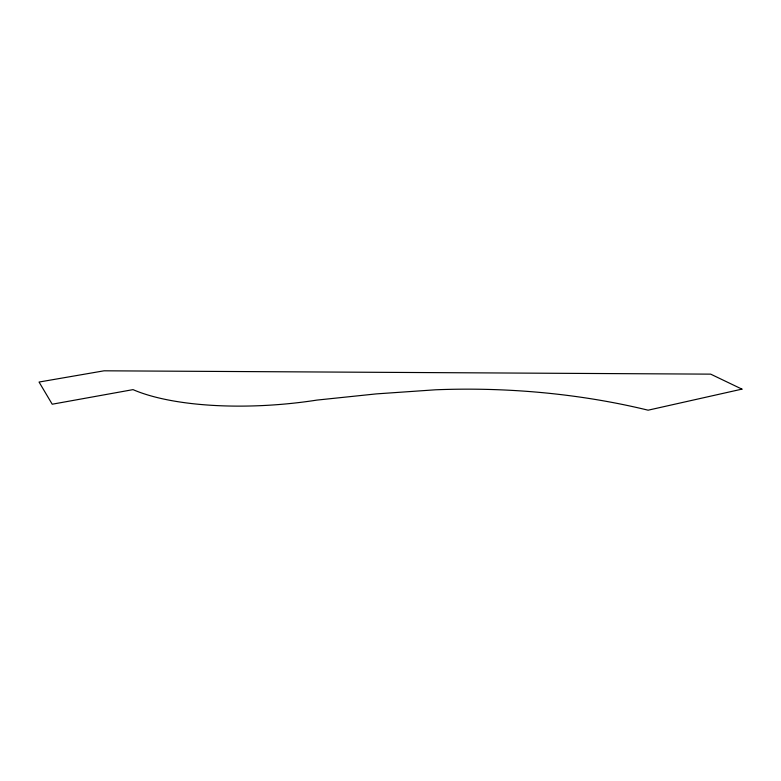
<?xml version="1.0" encoding="UTF-8"?>
<svg xmlns="http://www.w3.org/2000/svg" width="781" height="781" viewBox="0 0 781 781"><rect width="100%" height="100%" fill="white"/><g stroke="black" fill="none" stroke-linecap="round" stroke-linejoin="round"><path stroke-width="1.17" d="M741.95 389.133L648.113 410.191A436.13 235.159 0.4 0 0 435.632 389.787L376.286 393.897L316.959 400.087A169.116 55.217 -4.5 0 1 133.034 389.631L52.21 404.216L39.05 382.046L104.058 370.809L710.671 374.138L741.95 389.133"/></g></svg>
